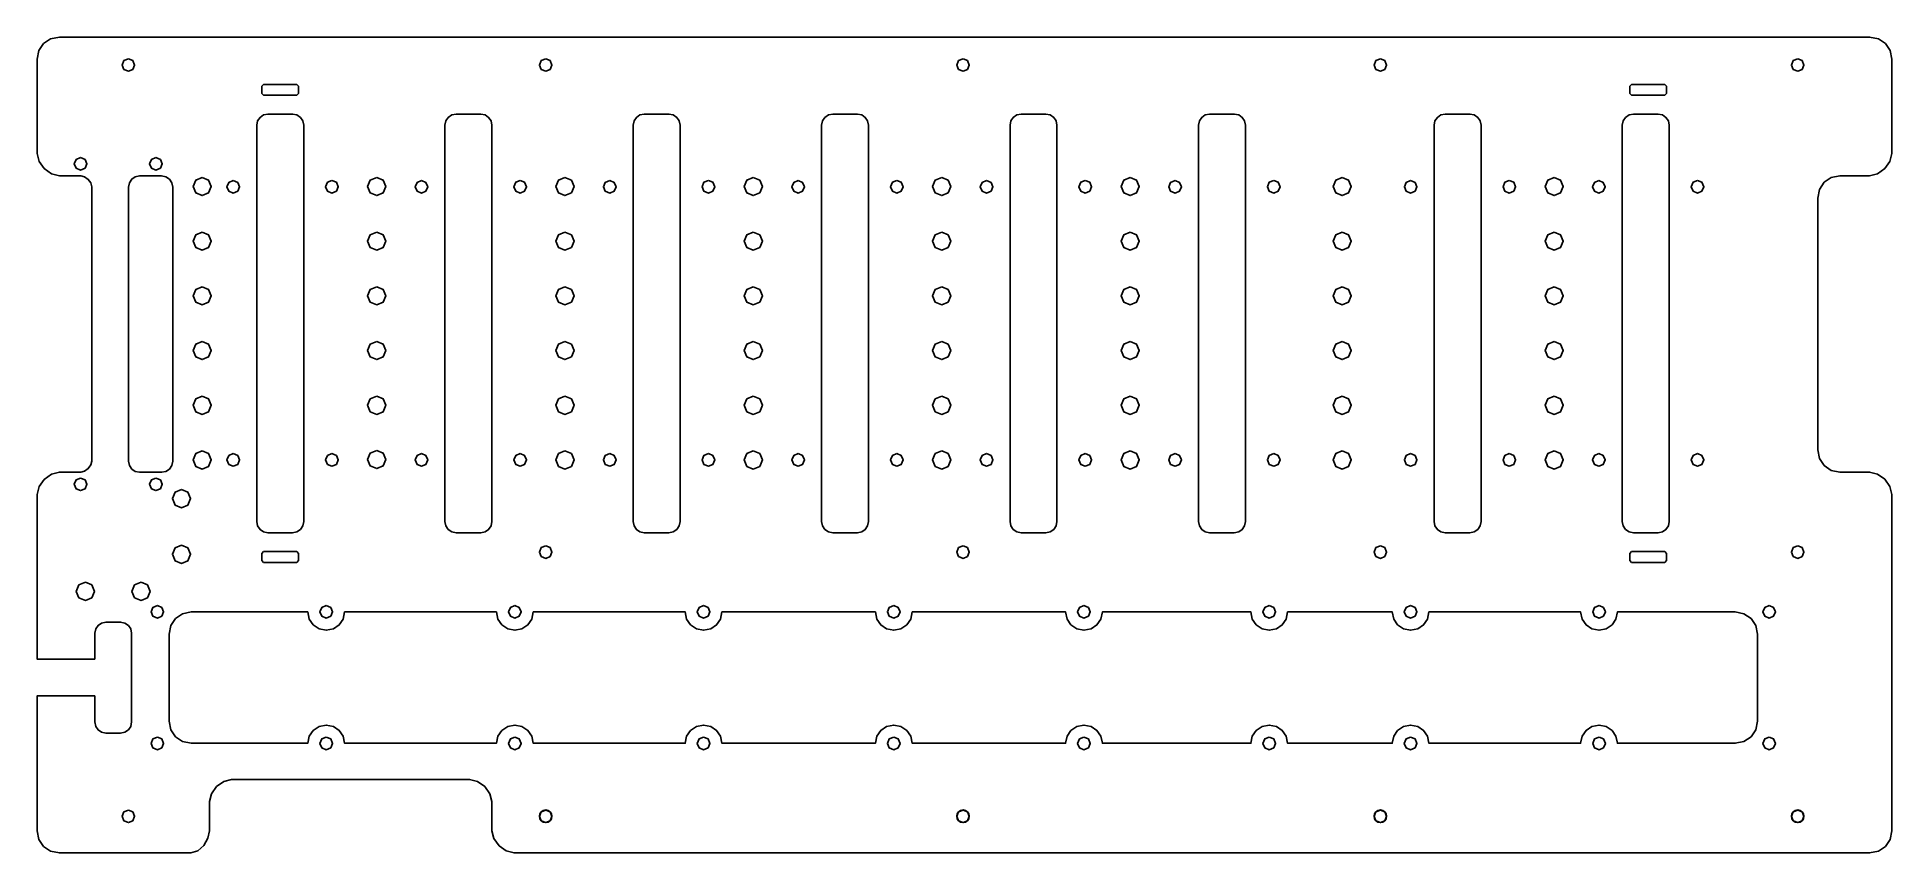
# Model space of a CAD drawing. Extents: x 0 to 500, y 15 to 235.
import ezdxf

# ---------------------------------------------------------------- set-up
doc = ezdxf.new("R2010")
doc.units = 0
doc.layers.add('LED_Mount', color=7, linetype='CONTINUOUS')

msp = doc.modelspace()

# ---------------------------------------------------------------- linework, layer by layer
at = {"layer": 'LED_Mount', "color": 1}
for points in [[(6.0325, 235.038194), (3.693122, 234.568566), (1.787389, 233.286083), (0.504906, 231.38035), (0.035278, 229.040972), (0.035278, 203.640972), (0.574604, 201.510686), (1.973248, 199.581721), (3.902214, 198.183076), (6.0325, 197.64375), (11.782778, 197.64375), (12.848266, 197.372824), (13.81271, 196.670662), (14.511841, 195.703186), (14.781389, 194.636319), (14.781389, 120.711736), (14.511548, 119.647126), (13.81193, 118.682584), (12.847388, 117.982966), (11.782778, 117.713125), (6.0325, 117.713125), (3.902231, 117.173793), (1.973264, 115.775139), (0.57461, 113.846171), (0.035278, 111.715903), (0.035278, 67.301181), (15.592778, 67.301181), (15.592778, 74.268542), (15.827592, 75.43823), (16.468833, 76.391097), (17.4217, 77.032338), (18.591389, 77.267153), (22.524861, 77.267153), (23.69455, 77.032338), (24.647417, 76.391097), (25.288658, 75.43823), (25.523472, 74.268542), (25.523472, 50.341389), (25.288658, 49.171699), (24.647417, 48.218833), (23.69455, 47.577592), (22.524861, 47.342778), (18.591389, 47.342778), (17.4217, 47.577592), (16.468833, 48.218833), (15.827592, 49.171699), (15.592778, 50.341389), (15.592778, 57.379306), (0.035278, 57.379306), (0.035278, 21.034375), (0.504906, 18.694997), (1.787389, 16.789264), (3.693122, 15.506781), (6.0325, 15.037153), (41.469028, 15.037153), (43.348726, 15.608106), (44.945652, 17.059456), (46.054422, 18.99896), (46.469653, 21.034375), (46.469653, 28.874861), (47.010363, 31.005129), (48.412049, 32.934095), (50.344048, 34.332749), (52.475694, 34.872083), (116.637153, 34.872083), (118.767465, 34.332765), (120.696433, 32.934133), (122.095066, 31.00517), (122.634375, 28.874861), (122.634375, 21.034375), (123.173686, 18.904043), (124.572305, 16.975083), (126.501265, 15.576463), (128.631597, 15.037153), (494.038805, 15.037153), (496.378201, 15.506781), (498.283932, 16.789264), (499.566405, 18.694997), (500.036028, 21.034375), (500.036028, 111.724722), (499.496777, 113.855147), (498.098258, 115.784097), (496.169318, 117.182665), (494.038805, 117.721944), (486.039583, 117.721944), (483.698819, 118.191625), (481.79005, 119.474193), (480.504534, 121.379943), (480.033528, 123.719167), (480.033528, 191.637708), (480.504534, 193.976932), (481.79005, 195.882682), (483.698819, 197.16525), (486.039583, 197.634931), (494.038805, 197.634931), (496.16937, 198.174237), (498.098417, 199.57285), (499.496964, 201.501809), (500.036028, 203.632153), (500.036028, 229.040972), (499.566445, 231.38035), (498.284038, 233.286083), (496.37832, 234.568566), (494.038805, 235.038194), (6.0325, 235.038194), (6.0325, 235.038194)], [(24.632708, 229.199722), (25.835866, 228.700709), (26.334861, 227.497569), (25.835866, 226.298839), (24.632708, 225.804236), (23.43396, 226.298839), (22.939375, 227.497569), (23.43396, 228.700709), (24.632708, 229.199722), (24.632708, 229.199722)], [(137.133542, 229.199722), (138.336699, 228.700709), (138.835694, 227.497569), (138.336699, 226.298839), (137.133542, 225.804236), (135.934793, 226.298839), (135.440208, 227.497569), (135.934793, 228.700709), (137.133542, 229.199722), (137.133542, 229.199722)], [(249.634375, 229.199722), (250.837532, 228.700709), (251.336528, 227.497569), (250.837532, 226.298839), (249.634375, 225.804236), (248.431217, 226.298839), (247.932222, 227.497569), (248.431217, 228.700709), (249.634375, 229.199722), (249.634375, 229.199722)], [(362.135194, 229.199722), (363.338385, 228.700709), (363.837361, 227.497569), (363.338385, 226.298839), (362.135194, 225.804236), (360.932113, 226.298839), (360.433056, 227.497569), (360.932049, 228.700709), (362.135194, 229.199722), (362.135194, 229.199722)], [(474.636028, 229.199722), (475.839218, 228.700709), (476.338194, 227.497569), (475.839208, 226.298839), (474.636028, 225.804236), (473.432935, 226.298839), (472.933889, 227.497569), (473.432882, 228.700709), (474.636028, 229.199722), (474.636028, 229.199722)], [(61.109931, 222.276458), (70.035208, 222.276458), (70.537917, 221.77375), (70.537917, 219.851111), (70.035208, 219.348403), (61.109931, 219.348403), (60.607222, 219.851111), (60.607222, 221.77375), (61.109931, 222.276458), (61.109931, 222.276458)], [(429.877361, 222.276458), (438.802639, 222.276458), (439.305361, 221.77375), (439.305361, 219.851111), (438.802639, 219.348403), (429.877361, 219.348403), (429.383472, 219.851111), (429.383472, 221.77375), (429.877361, 222.276458), (429.877361, 222.276458)], [(62.247639, 214.268403), (68.8975, 214.268403), (70.067188, 214.033589), (71.020055, 213.392348), (71.661297, 212.439481), (71.896111, 211.269792), (71.896111, 104.369306), (71.661297, 103.198238), (71.020055, 102.24234), (70.067188, 101.598067), (68.8975, 101.361875), (62.247639, 101.361875), (61.07795, 101.598067), (60.125084, 102.24234), (59.483842, 103.198238), (59.249028, 104.369306), (59.249028, 211.269792), (59.483842, 212.439481), (60.125084, 213.392348), (61.07795, 214.033589), (62.247639, 214.268403), (62.247639, 214.268403)], [(112.985903, 214.277222), (119.635764, 214.277222), (120.805454, 214.04103), (121.75832, 213.396757), (122.399561, 212.440859), (122.634375, 211.269792), (122.634375, 104.369306), (122.399561, 103.199617), (121.75832, 102.246751), (120.805454, 101.605509), (119.635764, 101.370694), (112.985903, 101.370694), (111.816213, 101.605509), (110.863347, 102.246751), (110.222106, 103.199617), (109.987292, 104.369306), (109.987292, 211.269792), (110.222106, 212.440859), (110.863347, 213.396757), (111.816213, 214.04103), (112.985903, 214.277222), (112.985903, 214.277222)], [(163.715347, 214.277222), (170.365208, 214.277222), (171.534898, 214.04103), (172.487764, 213.396757), (173.129005, 212.440859), (173.363819, 211.269792), (173.363819, 104.369306), (173.129005, 103.199617), (172.487764, 102.246751), (171.534898, 101.605509), (170.365208, 101.370694), (163.715347, 101.370694), (162.545658, 101.605509), (161.592791, 102.246751), (160.95155, 103.199617), (160.716736, 104.369306), (160.716736, 211.269792), (160.95155, 212.440859), (161.592791, 213.396757), (162.545658, 214.04103), (163.715347, 214.277222), (163.715347, 214.277222)], [(214.515347, 214.277222), (221.156389, 214.277222), (222.327457, 214.04103), (223.283355, 213.396757), (223.927627, 212.440859), (224.163819, 211.269792), (224.163819, 104.369306), (223.927627, 103.199617), (223.283355, 102.246751), (222.327457, 101.605509), (221.156389, 101.370694), (214.515347, 101.370694), (213.34428, 101.605509), (212.388382, 102.246751), (211.744109, 103.199617), (211.507917, 104.369306), (211.507917, 211.269792), (211.744109, 212.440859), (212.388382, 213.396757), (213.34428, 214.04103), (214.515347, 214.277222), (214.515347, 214.277222)], [(265.306528, 214.277222), (271.956389, 214.277222), (273.126079, 214.04103), (274.078945, 213.396757), (274.720186, 212.440859), (274.955, 211.269792), (274.955, 104.369306), (274.720186, 103.199617), (274.078945, 102.246751), (273.126079, 101.605509), (271.956389, 101.370694), (265.306528, 101.370694), (264.136838, 101.605509), (263.183972, 102.246751), (262.542731, 103.199617), (262.307917, 104.369306), (262.307917, 211.269792), (262.542731, 212.440859), (263.183972, 213.396757), (264.136838, 214.04103), (265.306528, 214.277222), (265.306528, 214.277222)], [(316.124167, 214.277222), (322.774028, 214.277222), (323.94372, 214.04103), (324.896586, 213.396757), (325.537826, 212.440859), (325.772639, 211.269792), (325.772639, 104.369306), (325.537826, 103.199617), (324.896586, 102.246751), (323.94372, 101.605509), (322.774028, 101.370694), (316.124167, 101.370694), (314.954475, 101.605509), (314.001609, 102.246751), (313.360369, 103.199617), (313.125556, 104.369306), (313.125556, 211.269792), (313.360369, 212.440859), (314.001609, 213.396757), (314.954475, 214.04103), (316.124167, 214.277222), (316.124167, 214.277222)], [(379.624167, 214.277222), (386.274028, 214.277222), (387.44372, 214.04103), (388.396586, 213.396757), (389.037826, 212.440859), (389.272639, 211.269792), (389.272639, 104.369306), (389.037826, 103.199617), (388.396586, 102.246751), (387.44372, 101.605509), (386.274028, 101.370694), (379.624167, 101.370694), (378.454475, 101.605509), (377.501609, 102.246751), (376.860369, 103.199617), (376.625556, 104.369306), (376.625556, 211.269792), (376.860369, 212.440859), (377.501609, 213.396757), (378.454475, 214.04103), (379.624167, 214.277222), (379.624167, 214.277222)], [(430.362416, 214.277222), (437.012306, 214.277222), (438.181295, 214.04103), (439.133985, 213.396757), (439.775488, 212.440859), (440.010917, 211.269792), (440.010917, 104.369306), (439.776056, 103.199617), (439.134737, 102.246751), (438.181855, 101.605509), (437.012306, 101.370694), (430.362416, 101.370694), (429.193427, 101.605509), (428.240737, 102.246751), (427.599234, 103.199617), (427.363805, 104.369306), (427.363805, 211.269792), (427.598666, 212.440859), (428.239985, 213.396757), (429.192867, 214.04103), (430.362416, 214.277222), (430.362416, 214.277222)], [(11.7475, 202.556181), (12.950658, 202.057167), (13.449653, 200.854028), (12.950658, 199.655297), (11.7475, 199.160694), (10.548752, 199.655297), (10.054167, 200.854028), (10.548752, 202.057167), (11.7475, 202.556181), (11.7475, 202.556181)], [(32.0675, 202.556181), (33.270657, 202.057167), (33.769653, 200.854028), (33.270657, 199.655297), (32.0675, 199.160694), (30.868751, 199.655297), (30.374167, 200.854028), (30.868751, 202.057167), (32.0675, 202.556181), (32.0675, 202.556181)], [(27.675417, 197.608472), (33.602083, 197.608472), (34.771773, 197.373658), (35.724639, 196.732417), (36.36588, 195.779551), (36.600694, 194.609861), (36.600694, 120.685278), (36.36588, 119.51421), (35.724639, 118.558312), (34.771773, 117.914039), (33.602083, 117.677847), (27.675417, 117.677847), (26.505727, 117.914039), (25.552861, 118.558312), (24.91162, 119.51421), (24.676806, 120.685278), (24.676806, 194.609861), (24.91162, 195.779551), (25.552861, 196.732417), (26.505727, 197.373658), (27.675417, 197.608472), (27.675417, 197.608472)], [(44.538194, 197.202778), (46.271509, 196.484287), (46.99, 194.750972), (46.271509, 193.017658), (44.538194, 192.299167), (42.80488, 193.017658), (42.086389, 194.750972), (42.80488, 196.484287), (44.538194, 197.202778), (44.538194, 197.202778)], [(52.925486, 196.356111), (54.128644, 195.857098), (54.627639, 194.653958), (54.128644, 193.450818), (52.925486, 192.951806), (51.722328, 193.450818), (51.223333, 194.653958), (51.722328, 195.857098), (52.925486, 196.356111), (52.925486, 196.356111)], [(79.524931, 196.382569), (80.728088, 195.883556), (81.227083, 194.680417), (80.728088, 193.477276), (79.524931, 192.978264), (78.321772, 193.477276), (77.822778, 194.680417), (78.321772, 195.883556), (79.524931, 196.382569), (79.524931, 196.382569)], [(91.59875, 197.202778), (93.327655, 196.484287), (94.041736, 194.750972), (93.327655, 193.017658), (91.59875, 192.299167), (89.865436, 193.017658), (89.146944, 194.750972), (89.865436, 196.484287), (91.59875, 197.202778), (91.59875, 197.202778)], [(103.66375, 196.356111), (104.866907, 195.861507), (105.365903, 194.662778), (104.866907, 193.459637), (103.66375, 192.960625), (102.460592, 193.459637), (101.961597, 194.662778), (102.460592, 195.861507), (103.66375, 196.356111), (103.66375, 196.356111)], [(130.263194, 196.382569), (131.466352, 195.887966), (131.965347, 194.689236), (131.466352, 193.486096), (130.263194, 192.987083), (129.060036, 193.486096), (128.561042, 194.689236), (129.060036, 195.887966), (130.263194, 196.382569), (130.263194, 196.382569)], [(142.328194, 197.202778), (144.061509, 196.484287), (144.78, 194.750972), (144.061509, 193.017658), (142.328194, 192.299167), (140.59488, 193.017658), (139.876389, 194.750972), (140.59488, 196.484287), (142.328194, 197.202778), (142.328194, 197.202778)], [(154.393194, 196.356111), (155.596352, 195.861507), (156.095347, 194.662778), (155.596352, 193.459637), (154.393194, 192.960625), (153.194446, 193.459637), (152.699861, 194.662778), (153.194446, 195.861507), (154.393194, 196.356111), (154.393194, 196.356111)], [(180.992639, 196.382569), (182.195796, 195.887966), (182.694792, 194.689236), (182.195796, 193.486096), (180.992639, 192.987083), (179.79389, 193.486096), (179.299306, 194.689236), (179.79389, 195.887966), (180.992639, 196.382569), (180.992639, 196.382569)], [(193.092917, 197.202778), (194.826231, 196.484287), (195.544722, 194.750972), (194.826231, 193.017658), (193.092917, 192.299167), (191.359602, 193.017658), (190.641111, 194.750972), (191.359602, 196.484287), (193.092917, 197.202778), (193.092917, 197.202778)], [(205.193194, 196.356111), (206.391942, 195.861507), (206.886528, 194.662778), (206.391942, 193.459637), (205.193194, 192.960625), (203.990036, 193.459637), (203.491042, 194.662778), (203.990036, 195.861507), (205.193194, 196.356111), (205.193194, 196.356111)], [(231.792639, 196.382569), (232.991387, 195.887966), (233.485972, 194.689236), (232.991387, 193.486096), (231.792639, 192.987083), (230.58948, 193.486096), (230.090486, 194.689236), (230.58948, 195.887966), (231.792639, 196.382569), (231.792639, 196.382569)], [(243.884097, 197.202778), (245.617412, 196.484287), (246.335903, 194.750972), (245.617412, 193.017658), (243.884097, 192.299167), (242.150783, 193.017658), (241.432292, 194.750972), (242.150783, 196.484287), (243.884097, 197.202778), (243.884097, 197.202778)], [(255.984375, 196.356111), (257.187532, 195.861507), (257.686528, 194.662778), (257.187532, 193.459637), (255.984375, 192.960625), (254.781217, 193.459637), (254.282222, 194.662778), (254.781217, 195.861507), (255.984375, 196.356111), (255.984375, 196.356111)], [(282.583805, 196.382569), (283.786996, 195.887966), (284.285972, 194.689236), (283.786986, 193.486096), (282.583805, 192.987083), (281.380696, 193.486096), (280.881667, 194.689236), (281.380696, 195.887966), (282.583805, 196.382569), (282.583805, 196.382569)], [(294.692917, 197.202778), (296.426227, 196.484287), (297.144722, 194.750972), (296.426227, 193.017658), (294.692917, 192.299167), (292.959607, 193.017658), (292.241111, 194.750972), (292.959607, 196.484287), (294.692917, 197.202778), (294.692917, 197.202778)], [(306.802028, 196.356111), (308.00511, 195.861507), (308.504167, 194.662778), (308.005173, 193.459637), (306.802028, 192.960625), (305.603254, 193.459637), (305.108695, 194.662778), (305.60318, 195.861507), (306.802028, 196.356111), (306.802028, 196.356111)], [(333.401472, 196.382569), (334.604554, 195.887966), (335.103611, 194.689236), (334.604618, 193.486096), (333.401472, 192.987083), (332.202677, 193.486096), (331.708139, 194.689236), (332.202624, 195.887966), (333.401472, 196.382569), (333.401472, 196.382569)], [(351.85175, 197.202778), (353.584983, 196.484287), (354.303528, 194.750972), (353.58512, 193.017658), (351.85175, 192.299167), (350.122758, 193.017658), (349.40875, 194.750972), (350.122811, 196.484287), (351.85175, 197.202778), (351.85175, 197.202778)], [(370.302028, 196.356111), (371.50511, 195.861507), (372.004167, 194.662778), (371.505173, 193.459637), (370.302028, 192.960625), (369.103254, 193.459637), (368.608695, 194.662778), (369.10318, 195.861507), (370.302028, 196.356111), (370.302028, 196.356111)], [(396.901472, 196.382569), (398.104565, 195.887966), (398.603611, 194.689236), (398.104618, 193.486096), (396.901472, 192.987083), (395.702667, 193.486096), (395.208139, 194.689236), (395.702614, 195.887966), (396.901472, 196.382569), (396.901472, 196.382569)], [(408.975278, 197.202778), (410.708588, 196.484287), (411.427083, 194.750972), (410.708588, 193.017658), (408.975278, 192.299167), (407.241968, 193.017658), (406.523472, 194.750972), (407.241968, 196.484287), (408.975278, 197.202778), (408.975278, 197.202778)], [(421.040278, 196.356111), (422.243433, 195.861507), (422.742416, 194.662778), (422.243433, 193.459637), (421.040278, 192.960625), (419.837122, 193.459637), (419.338139, 194.662778), (419.837122, 195.861507), (421.040278, 196.356111), (421.040278, 196.356111)], [(447.639722, 196.382569), (448.842899, 195.887966), (449.341861, 194.689236), (448.842878, 193.486096), (447.639722, 192.987083), (446.440969, 193.486096), (445.946389, 194.689236), (446.440969, 195.887966), (447.639722, 196.382569), (447.639722, 196.382569)], [(44.538194, 182.447847), (46.271509, 181.733766), (46.99, 180.004861), (46.271509, 178.271547), (44.538194, 177.553056), (42.80488, 178.271547), (42.086389, 180.004861), (42.80488, 181.733766), (44.538194, 182.447847), (44.538194, 182.447847)], [(91.59875, 182.447847), (93.327655, 181.733766), (94.041736, 180.004861), (93.327655, 178.271547), (91.59875, 177.553056), (89.865436, 178.271547), (89.146944, 180.004861), (89.865436, 181.733766), (91.59875, 182.447847), (91.59875, 182.447847)], [(142.328194, 182.447847), (144.061509, 181.733766), (144.78, 180.004861), (144.061509, 178.271547), (142.328194, 177.553056), (140.59488, 178.271547), (139.876389, 180.004861), (140.59488, 181.733766), (142.328194, 182.447847), (142.328194, 182.447847)], [(193.092917, 182.447847), (194.826231, 181.733766), (195.544722, 180.004861), (194.826231, 178.271547), (193.092917, 177.553056), (191.359602, 178.271547), (190.641111, 180.004861), (191.359602, 181.733766), (193.092917, 182.447847), (193.092917, 182.447847)], [(243.884097, 182.447847), (245.617412, 181.733766), (246.335903, 180.004861), (245.617412, 178.271547), (243.884097, 177.553056), (242.150783, 178.271547), (241.432292, 180.004861), (242.150783, 181.733766), (243.884097, 182.447847), (243.884097, 182.447847)], [(294.692917, 182.447847), (296.426227, 181.733766), (297.144722, 180.004861), (296.426227, 178.271547), (294.692917, 177.553056), (292.959607, 178.271547), (292.241111, 180.004861), (292.959607, 181.733766), (294.692917, 182.447847), (294.692917, 182.447847)], [(351.85175, 182.447847), (353.584983, 181.733766), (354.303528, 180.004861), (353.58512, 178.271547), (351.85175, 177.553056), (350.122758, 178.271547), (349.40875, 180.004861), (350.122811, 181.733766), (351.85175, 182.447847), (351.85175, 182.447847)], [(408.975278, 182.447847), (410.708588, 181.733766), (411.427083, 180.004861), (410.708588, 178.271547), (408.975278, 177.553056), (407.241968, 178.271547), (406.523472, 180.004861), (407.241968, 181.733766), (408.975278, 182.447847), (408.975278, 182.447847)], [(44.538194, 167.701736), (46.271509, 166.983245), (46.99, 165.249931), (46.271509, 163.516616), (44.538194, 162.798125), (42.80488, 163.516616), (42.086389, 165.249931), (42.80488, 166.983245), (44.538194, 167.701736), (44.538194, 167.701736)], [(91.59875, 167.701736), (93.327655, 166.983245), (94.041736, 165.249931), (93.327655, 163.516616), (91.59875, 162.798125), (89.865436, 163.516616), (89.146944, 165.249931), (89.865436, 166.983245), (91.59875, 167.701736), (91.59875, 167.701736)], [(142.328194, 167.701736), (144.061509, 166.983245), (144.78, 165.249931), (144.061509, 163.516616), (142.328194, 162.798125), (140.59488, 163.516616), (139.876389, 165.249931), (140.59488, 166.983245), (142.328194, 167.701736), (142.328194, 167.701736)], [(193.092917, 167.701736), (194.826231, 166.983245), (195.544722, 165.249931), (194.826231, 163.516616), (193.092917, 162.798125), (191.359602, 163.516616), (190.641111, 165.249931), (191.359602, 166.983245), (193.092917, 167.701736), (193.092917, 167.701736)], [(243.884097, 167.701736), (245.617412, 166.983245), (246.335903, 165.249931), (245.617412, 163.516616), (243.884097, 162.798125), (242.150783, 163.516616), (241.432292, 165.249931), (242.150783, 166.983245), (243.884097, 167.701736), (243.884097, 167.701736)], [(294.692917, 167.701736), (296.426227, 166.983245), (297.144722, 165.249931), (296.426227, 163.516616), (294.692917, 162.798125), (292.959607, 163.516616), (292.241111, 165.249931), (292.959607, 166.983245), (294.692917, 167.701736), (294.692917, 167.701736)], [(351.85175, 167.701736), (353.584983, 166.983245), (354.303528, 165.249931), (353.58512, 163.516616), (351.85175, 162.798125), (350.122758, 163.516616), (349.40875, 165.249931), (350.122811, 166.983245), (351.85175, 167.701736), (351.85175, 167.701736)], [(408.975278, 167.701736), (410.708588, 166.983245), (411.427083, 165.249931), (410.708588, 163.516616), (408.975278, 162.798125), (407.241968, 163.516616), (406.523472, 165.249931), (407.241968, 166.983245), (408.975278, 167.701736), (408.975278, 167.701736)], [(44.538194, 152.955625), (46.271509, 152.237134), (46.99, 150.503819), (46.271509, 148.770505), (44.538194, 148.052014), (42.80488, 148.770505), (42.086389, 150.503819), (42.80488, 152.237134), (44.538194, 152.955625), (44.538194, 152.955625)], [(91.59875, 152.955625), (93.327655, 152.237134), (94.041736, 150.503819), (93.327655, 148.770505), (91.59875, 148.052014), (89.865436, 148.770505), (89.146944, 150.503819), (89.865436, 152.237134), (91.59875, 152.955625), (91.59875, 152.955625)], [(142.328194, 152.955625), (144.061509, 152.237134), (144.78, 150.503819), (144.061509, 148.770505), (142.328194, 148.052014), (140.59488, 148.770505), (139.876389, 150.503819), (140.59488, 152.237134), (142.328194, 152.955625), (142.328194, 152.955625)], [(193.092917, 152.955625), (194.826231, 152.237134), (195.544722, 150.503819), (194.826231, 148.770505), (193.092917, 148.052014), (191.359602, 148.770505), (190.641111, 150.503819), (191.359602, 152.237134), (193.092917, 152.955625), (193.092917, 152.955625)], [(243.884097, 152.955625), (245.617412, 152.237134), (246.335903, 150.503819), (245.617412, 148.770505), (243.884097, 148.052014), (242.150783, 148.770505), (241.432292, 150.503819), (242.150783, 152.237134), (243.884097, 152.955625), (243.884097, 152.955625)], [(294.692917, 152.955625), (296.426227, 152.237134), (297.144722, 150.503819), (296.426227, 148.770505), (294.692917, 148.052014), (292.959607, 148.770505), (292.241111, 150.503819), (292.959607, 152.237134), (294.692917, 152.955625), (294.692917, 152.955625)], [(351.85175, 152.955625), (353.584983, 152.237134), (354.303528, 150.503819), (353.58512, 148.770505), (351.85175, 148.052014), (350.122758, 148.770505), (349.40875, 150.503819), (350.122811, 152.237134), (351.85175, 152.955625), (351.85175, 152.955625)], [(408.975278, 152.955625), (410.708588, 152.237134), (411.427083, 150.503819), (410.708588, 148.770505), (408.975278, 148.052014), (407.241968, 148.770505), (406.523472, 150.503819), (407.241968, 152.237134), (408.975278, 152.955625), (408.975278, 152.955625)], [(44.538194, 138.200694), (46.271509, 137.482203), (46.99, 135.748889), (46.271509, 134.015575), (44.538194, 133.297083), (42.80488, 134.015575), (42.086389, 135.748889), (42.80488, 137.482203), (44.538194, 138.200694), (44.538194, 138.200694)], [(91.59875, 138.200694), (93.327655, 137.482203), (94.041736, 135.748889), (93.327655, 134.015575), (91.59875, 133.297083), (89.865436, 134.015575), (89.146944, 135.748889), (89.865436, 137.482203), (91.59875, 138.200694), (91.59875, 138.200694)], [(142.328194, 138.200694), (144.061509, 137.482203), (144.78, 135.748889), (144.061509, 134.015575), (142.328194, 133.297083), (140.59488, 134.015575), (139.876389, 135.748889), (140.59488, 137.482203), (142.328194, 138.200694), (142.328194, 138.200694)], [(193.092917, 138.200694), (194.826231, 137.482203), (195.544722, 135.748889), (194.826231, 134.015575), (193.092917, 133.297083), (191.359602, 134.015575), (190.641111, 135.748889), (191.359602, 137.482203), (193.092917, 138.200694), (193.092917, 138.200694)], [(243.884097, 138.200694), (245.617412, 137.482203), (246.335903, 135.748889), (245.617412, 134.015575), (243.884097, 133.297083), (242.150783, 134.015575), (241.432292, 135.748889), (242.150783, 137.482203), (243.884097, 138.200694), (243.884097, 138.200694)], [(294.692917, 138.200694), (296.426227, 137.482203), (297.144722, 135.748889), (296.426227, 134.015575), (294.692917, 133.297083), (292.959607, 134.015575), (292.241111, 135.748889), (292.959607, 137.482203), (294.692917, 138.200694), (294.692917, 138.200694)], [(351.85175, 138.200694), (353.584983, 137.482203), (354.303528, 135.748889), (353.58512, 134.015575), (351.85175, 133.297083), (350.122758, 134.015575), (349.40875, 135.748889), (350.122811, 137.482203), (351.85175, 138.200694), (351.85175, 138.200694)], [(408.975278, 138.200694), (410.708588, 137.482203), (411.427083, 135.748889), (410.708588, 134.015575), (408.975278, 133.297083), (407.241968, 134.015575), (406.523472, 135.748889), (407.241968, 137.482203), (408.975278, 138.200694), (408.975278, 138.200694)], [(44.538194, 123.454583), (46.271509, 122.736092), (46.99, 121.002778), (46.271509, 119.269463), (44.538194, 118.550972), (42.80488, 119.269463), (42.086389, 121.002778), (42.80488, 122.736092), (44.538194, 123.454583), (44.538194, 123.454583)], [(52.925486, 122.704931), (54.128644, 122.205917), (54.627639, 121.002778), (54.128644, 119.799637), (52.925486, 119.300625), (51.722328, 119.799637), (51.223333, 121.002778), (51.722328, 122.205917), (52.925486, 122.704931), (52.925486, 122.704931)], [(79.524931, 122.704931), (80.728088, 122.205917), (81.227083, 121.002778), (80.728088, 119.799637), (79.524931, 119.300625), (78.321772, 119.799637), (77.822778, 121.002778), (78.321772, 122.205917), (79.524931, 122.704931), (79.524931, 122.704931)], [(91.59875, 123.551597), (93.327655, 122.837516), (94.041736, 121.108611), (93.327655, 119.375297), (91.59875, 118.656806), (89.865436, 119.375297), (89.146944, 121.108611), (89.865436, 122.837516), (91.59875, 123.551597), (91.59875, 123.551597)], [(103.66375, 122.704931), (104.866907, 122.210327), (105.365903, 121.011597), (104.866907, 119.808457), (103.66375, 119.309444), (102.460592, 119.808457), (101.961597, 121.011597), (102.460592, 122.210327), (103.66375, 122.704931), (103.66375, 122.704931)], [(130.263194, 122.704931), (131.466352, 122.210327), (131.965347, 121.011597), (131.466352, 119.808457), (130.263194, 119.309444), (129.060036, 119.808457), (128.561042, 121.011597), (129.060036, 122.210327), (130.263194, 122.704931), (130.263194, 122.704931)], [(142.328194, 123.454583), (144.061509, 122.736092), (144.78, 121.002778), (144.061509, 119.269463), (142.328194, 118.550972), (140.59488, 119.269463), (139.876389, 121.002778), (140.59488, 122.736092), (142.328194, 123.454583), (142.328194, 123.454583)], [(154.393194, 122.704931), (155.596352, 122.210327), (156.095347, 121.011597), (155.596352, 119.808457), (154.393194, 119.309444), (153.194446, 119.808457), (152.699861, 121.011597), (153.194446, 122.210327), (154.393194, 122.704931), (154.393194, 122.704931)], [(180.992639, 122.704931), (182.195796, 122.210327), (182.694792, 121.011597), (182.195796, 119.808457), (180.992639, 119.309444), (179.79389, 119.808457), (179.299306, 121.011597), (179.79389, 122.210327), (180.992639, 122.704931), (180.992639, 122.704931)], [(193.092917, 123.454583), (194.826231, 122.736092), (195.544722, 121.002778), (194.826231, 119.269463), (193.092917, 118.550972), (191.359602, 119.269463), (190.641111, 121.002778), (191.359602, 122.736092), (193.092917, 123.454583), (193.092917, 123.454583)], [(205.184375, 122.704931), (206.387532, 122.210327), (206.886528, 121.011597), (206.387532, 119.808457), (205.184375, 119.309444), (203.985626, 119.808457), (203.491042, 121.011597), (203.985626, 122.210327), (205.184375, 122.704931), (205.184375, 122.704931)], [(231.792639, 122.704931), (232.991387, 122.210327), (233.485972, 121.011597), (232.991387, 119.808457), (231.792639, 119.309444), (230.58948, 119.808457), (230.090486, 121.011597), (230.58948, 122.210327), (231.792639, 122.704931), (231.792639, 122.704931)], [(243.884097, 123.454583), (245.617412, 122.736092), (246.335903, 121.002778), (245.617412, 119.269463), (243.884097, 118.550972), (242.150783, 119.269463), (241.432292, 121.002778), (242.150783, 122.736092), (243.884097, 123.454583), (243.884097, 123.454583)], [(255.984375, 122.704931), (257.187532, 122.210327), (257.686528, 121.011597), (257.187532, 119.808457), (255.984375, 119.309444), (254.781217, 119.808457), (254.282222, 121.011597), (254.781217, 122.210327), (255.984375, 122.704931), (255.984375, 122.704931)], [(282.583805, 122.704931), (283.786996, 122.210327), (284.285972, 121.011597), (283.786986, 119.808457), (282.583805, 119.309444), (281.380696, 119.808457), (280.881667, 121.011597), (281.380696, 122.210327), (282.583805, 122.704931), (282.583805, 122.704931)], [(294.692917, 123.454583), (296.426227, 122.736092), (297.144722, 121.002778), (296.426227, 119.269463), (294.692917, 118.550972), (292.959607, 119.269463), (292.241111, 121.002778), (292.959607, 122.736092), (294.692917, 123.454583), (294.692917, 123.454583)], [(306.802028, 122.704931), (308.00511, 122.210327), (308.504167, 121.011597), (308.005173, 119.808457), (306.802028, 119.309444), (305.603233, 119.808457), (305.108695, 121.011597), (305.60318, 122.210327), (306.802028, 122.704931), (306.802028, 122.704931)], [(333.401472, 122.704931), (334.604554, 122.210327), (335.103611, 121.011597), (334.604618, 119.808457), (333.401472, 119.309444), (332.202677, 119.808457), (331.708139, 121.011597), (332.202624, 122.210327), (333.401472, 122.704931), (333.401472, 122.704931)], [(351.85175, 123.454583), (353.584983, 122.736092), (354.303528, 121.002778), (353.58512, 119.269463), (351.85175, 118.550972), (350.122758, 119.269463), (349.40875, 121.002778), (350.122811, 122.736092), (351.85175, 123.454583), (351.85175, 123.454583)], [(370.302028, 122.704931), (371.50511, 122.210327), (372.004167, 121.011597), (371.505173, 119.808457), (370.302028, 119.309444), (369.103233, 119.808457), (368.608695, 121.011597), (369.10318, 122.210327), (370.302028, 122.704931), (370.302028, 122.704931)], [(396.901472, 122.704931), (398.104565, 122.210327), (398.603611, 121.011597), (398.104618, 119.808457), (396.901472, 119.309444), (395.702667, 119.808457), (395.208139, 121.011597), (395.702614, 122.210327), (396.901472, 122.704931), (396.901472, 122.704931)], [(408.975278, 123.454583), (410.708588, 122.736092), (411.427083, 121.002778), (410.708588, 119.269463), (408.975278, 118.550972), (407.241968, 119.269463), (406.523472, 121.002778), (407.241968, 122.736092), (408.975278, 123.454583), (408.975278, 123.454583)], [(421.040278, 122.704931), (422.243455, 122.210327), (422.742416, 121.011597), (422.243433, 119.808457), (421.040278, 119.309444), (419.837122, 119.808457), (419.338139, 121.011597), (419.837122, 122.210327), (421.040278, 122.704931), (421.040278, 122.704931)], [(447.639722, 122.704931), (448.842899, 122.210327), (449.341861, 121.011597), (448.842878, 119.808457), (447.639722, 119.309444), (446.440969, 119.808457), (445.946389, 121.011597), (446.440969, 122.210327), (447.639722, 122.704931), (447.639722, 122.704931)], [(11.7475, 116.134444), (12.950658, 115.635431), (13.449653, 114.432292), (12.950658, 113.229151), (11.7475, 112.730139), (10.548752, 113.229151), (10.054167, 114.432292), (10.548752, 115.635431), (11.7475, 116.134444), (11.7475, 116.134444)], [(32.0675, 116.134444), (33.270657, 115.635431), (33.769653, 114.432292), (33.270657, 113.229151), (32.0675, 112.730139), (30.868751, 113.229151), (30.374167, 114.432292), (30.868751, 115.635431), (32.0675, 116.134444), (32.0675, 116.134444)], [(38.955486, 113.03), (40.684391, 112.311509), (41.398472, 110.578194), (40.684391, 108.84488), (38.955486, 108.126389), (37.222172, 108.84488), (36.503681, 110.578194), (37.222172, 112.311509), (38.955486, 113.03), (38.955486, 113.03)], [(38.955486, 98.028125), (40.684391, 97.309634), (41.398472, 95.576319), (40.684391, 93.843005), (38.955486, 93.124514), (37.222172, 93.843005), (36.503681, 95.576319), (37.222172, 97.309634), (38.955486, 98.028125), (38.955486, 98.028125)], [(61.109931, 96.299514), (70.035208, 96.299514), (70.537917, 95.796806), (70.537917, 93.874167), (70.035208, 93.371458), (61.109931, 93.371458), (60.607222, 93.874167), (60.607222, 95.796806), (61.109931, 96.299514), (61.109931, 96.299514)], [(137.133542, 97.878194), (138.336699, 97.379181), (138.835694, 96.176042), (138.336699, 94.972901), (137.133542, 94.473889), (135.934793, 94.972901), (135.440208, 96.176042), (135.934793, 97.379181), (137.133542, 97.878194), (137.133542, 97.878194)], [(249.634375, 97.878194), (250.837532, 97.379181), (251.336528, 96.176042), (250.837532, 94.972901), (249.634375, 94.473889), (248.431217, 94.972901), (247.932222, 96.176042), (248.431217, 97.379181), (249.634375, 97.878194), (249.634375, 97.878194)], [(362.135194, 97.878194), (363.338385, 97.379181), (363.837361, 96.176042), (363.338385, 94.972901), (362.135194, 94.473889), (360.932113, 94.972901), (360.433056, 96.176042), (360.932049, 97.379181), (362.135194, 97.878194), (362.135194, 97.878194)], [(429.877361, 96.299514), (438.802639, 96.299514), (439.305361, 95.796806), (439.305361, 93.874167), (438.802639, 93.371458), (429.877361, 93.371458), (429.383472, 93.874167), (429.383472, 95.796806), (429.877361, 96.299514), (429.877361, 96.299514)], [(474.636028, 97.878194), (475.839218, 97.379181), (476.338194, 96.176042), (475.839208, 94.972901), (474.636028, 94.473889), (473.432935, 94.972901), (472.933889, 96.176042), (473.432882, 97.379181), (474.636028, 97.878194), (474.636028, 97.878194)], [(13.061597, 88.026875), (14.790502, 87.308384), (15.504583, 85.575069), (14.790502, 83.841755), (13.061597, 83.123264), (11.328283, 83.841755), (10.609792, 85.575069), (11.328283, 87.308384), (13.061597, 88.026875), (13.061597, 88.026875)], [(28.054653, 88.026875), (29.787967, 87.308384), (30.506458, 85.575069), (29.787967, 83.841755), (28.054653, 83.123264), (26.325748, 83.841755), (25.611667, 85.575069), (26.325748, 87.308384), (28.054653, 88.026875), (28.054653, 88.026875)], [(32.455556, 81.75625), (33.654303, 81.257237), (34.148889, 80.054097), (33.654303, 78.855366), (32.455556, 78.360764), (31.252397, 78.855366), (30.753403, 80.054097), (31.252397, 81.257237), (32.455556, 81.75625), (32.455556, 81.75625)], [(41.5925, 80.018819), (73.016181, 80.018819), (73.415055, 78.100614), (74.478412, 76.53663), (76.049785, 75.483428), (77.972708, 75.097569), (79.89701, 75.483428), (81.471415, 76.53663), (82.537803, 78.100614), (82.938056, 80.018819), (123.860278, 80.018819), (124.26053, 78.100614), (125.326919, 76.53663), (126.901323, 75.483428), (128.825625, 75.097569), (130.749927, 75.483428), (132.324331, 76.53663), (133.39072, 78.100614), (133.790972, 80.018819), (174.739653, 80.018819), (175.138541, 78.100625), (176.201901, 76.536639), (177.773268, 75.483432), (179.696181, 75.097569), (181.620482, 75.483428), (183.194887, 76.53663), (184.261275, 78.100614), (184.661528, 80.018819), (226.007083, 80.018819), (226.405958, 78.100614), (227.469314, 76.53663), (229.040687, 75.483428), (230.963611, 75.097569), (232.887913, 75.483428), (234.462318, 76.53663), (235.528706, 78.100614), (235.928958, 80.018819), (277.274514, 80.018819), (277.674766, 78.100614), (278.741155, 76.53663), (280.315559, 75.483428), (282.239861, 75.097569), (284.162799, 75.483428), (285.734199, 76.53663), (286.797562, 78.100614), (287.196389, 80.018819), (327.227861, 80.018819), (327.626716, 78.100614), (328.690143, 76.53663), (330.261554, 75.483428), (332.184361, 75.097569), (334.108763, 75.483428), (335.68319, 76.53663), (336.749543, 78.100614), (337.149722, 80.018819), (365.327861, 80.018819), (365.726684, 78.100614), (366.790058, 76.53663), (368.361459, 75.483428), (370.284361, 75.097569), (372.208763, 75.483428), (373.78319, 76.53663), (374.849543, 78.100614), (375.249722, 80.018819), (416.127861, 80.018819), (416.526684, 78.100614), (417.590058, 76.53663), (419.161459, 75.483428), (421.084361, 75.097569), (423.008763, 75.483428), (424.58319, 76.53663), (425.649543, 78.100614), (426.049722, 80.018819), (457.808528, 80.018819), (460.149304, 79.549191), (462.058071, 78.266709), (463.34358, 76.360977), (463.814583, 74.021597), (463.814583, 50.597153), (463.34358, 48.256395), (462.058071, 46.347631), (460.149304, 45.062117), (457.808528, 44.591111), (426.049722, 44.591111), (425.649678, 46.510815), (424.583338, 48.077817), (423.00885, 49.133984), (421.084361, 49.521181), (419.161923, 49.133984), (417.590407, 48.077817), (416.526744, 46.510815), (416.127861, 44.591111), (375.249722, 44.591111), (374.849689, 46.510815), (373.78337, 48.077817), (372.208886, 49.133984), (370.284361, 49.521181), (368.361911, 49.133984), (366.790397, 48.077817), (365.72674, 46.510815), (365.327861, 44.591111), (337.149722, 44.591111), (336.749709, 46.510815), (335.683423, 48.077817), (334.108945, 49.133984), (332.184361, 49.521181), (330.261915, 49.133984), (328.690386, 48.077817), (327.62672, 46.510815), (327.227861, 44.591111), (287.196389, 44.591111), (286.797709, 46.510815), (285.734379, 48.077817), (284.162922, 49.133984), (282.239861, 49.521181), (280.315429, 49.133984), (278.740961, 48.077817), (277.674606, 46.510815), (277.274514, 44.591111), (235.928958, 44.591111), (235.528866, 46.510815), (234.462511, 48.077817), (232.888043, 49.133984), (230.963611, 49.521181), (229.040557, 49.133984), (227.469121, 48.077817), (226.405798, 46.510815), (226.007083, 44.591111), (184.661528, 44.591111), (184.261435, 46.510815), (183.195081, 48.077817), (181.620613, 49.133984), (179.696181, 49.521181), (177.773137, 49.13398), (176.201707, 48.077808), (175.138382, 46.510804), (174.739653, 44.591111), (133.790972, 44.591111), (133.39088, 46.510815), (132.324525, 48.077817), (130.750057, 49.133984), (128.825625, 49.521181), (126.901193, 49.133984), (125.326725, 48.077817), (124.26037, 46.510815), (123.860278, 44.591111), (82.938056, 44.591111), (82.537963, 46.510814), (81.471607, 48.077816), (79.897139, 49.133984), (77.972708, 49.521181), (76.049654, 49.133984), (74.478218, 48.077816), (73.414895, 46.510814), (73.016181, 44.591111), (41.5925, 44.591111), (39.253122, 45.062117), (37.347389, 46.347631), (36.064906, 48.256395), (35.595278, 50.597153), (35.595278, 74.021597), (36.064906, 76.360977), (37.347389, 78.266709), (39.253122, 79.549191), (41.5925, 80.018819), (41.5925, 80.018819)], [(77.972708, 81.75625), (79.175866, 81.257237), (79.674861, 80.054097), (79.175866, 78.855368), (77.972708, 78.360764), (76.773961, 78.855368), (76.279375, 80.054097), (76.773961, 81.257237), (77.972708, 81.75625), (77.972708, 81.75625)], [(128.825625, 81.75625), (130.028782, 81.257237), (130.527778, 80.054097), (130.028782, 78.855368), (128.825625, 78.360764), (127.622468, 78.855368), (127.123472, 80.054097), (127.622468, 81.257237), (128.825625, 81.75625), (128.825625, 81.75625)], [(179.696181, 81.75625), (180.899338, 81.257237), (181.398333, 80.054097), (180.899338, 78.855368), (179.696181, 78.360764), (178.493023, 78.855368), (177.994028, 80.054097), (178.493023, 81.257237), (179.696181, 81.75625), (179.696181, 81.75625)], [(230.963611, 81.75625), (232.166769, 81.257237), (232.665764, 80.054097), (232.166769, 78.855368), (230.963611, 78.360764), (229.764863, 78.855368), (229.270278, 80.054097), (229.764863, 81.257237), (230.963611, 81.75625), (230.963611, 81.75625)], [(282.239861, 81.75625), (283.438614, 81.257237), (283.933194, 80.054097), (283.438614, 78.855368), (282.239861, 78.360764), (281.036704, 78.855368), (280.537708, 80.054097), (281.036704, 81.257237), (282.239861, 81.75625), (282.239861, 81.75625)], [(332.184361, 81.75625), (333.387552, 81.257237), (333.886528, 80.054097), (333.387552, 78.855368), (332.184361, 78.360764), (330.985682, 78.855368), (330.491028, 80.054097), (330.985618, 81.257237), (332.184361, 81.75625), (332.184361, 81.75625)], [(370.284361, 81.75625), (371.487552, 81.257237), (371.986528, 80.054097), (371.487552, 78.855368), (370.284361, 78.360764), (369.085682, 78.855368), (368.591028, 80.054097), (369.085693, 81.257237), (370.284361, 81.75625), (370.284361, 81.75625)], [(421.084361, 81.75625), (422.287552, 81.257237), (422.786528, 80.054097), (422.287541, 78.855368), (421.084361, 78.360764), (419.885724, 78.855368), (419.391028, 80.054097), (419.885714, 81.257237), (421.084361, 81.75625), (421.084361, 81.75625)], [(466.954306, 81.75625), (468.153059, 81.257237), (468.647639, 80.054097), (468.153059, 78.855368), (466.954306, 78.360764), (465.751136, 78.855368), (465.252139, 80.054097), (465.751199, 81.257237), (466.954306, 81.75625), (466.954306, 81.75625)], [(32.455556, 46.257986), (33.654303, 45.758973), (34.148889, 44.555833), (33.654303, 43.352694), (32.455556, 42.853681), (31.252398, 43.352694), (30.753403, 44.555833), (31.252398, 45.758973), (32.455556, 46.257986), (32.455556, 46.257986)], [(77.972708, 46.257986), (79.175866, 45.758973), (79.674861, 44.555833), (79.175866, 43.352694), (77.972708, 42.853681), (76.773961, 43.352694), (76.279375, 44.555833), (76.773961, 45.758973), (77.972708, 46.257986), (77.972708, 46.257986)], [(128.825625, 46.257986), (130.028782, 45.758973), (130.527778, 44.555833), (130.028782, 43.352694), (128.825625, 42.853681), (127.622468, 43.352694), (127.123472, 44.555833), (127.622468, 45.758973), (128.825625, 46.257986), (128.825625, 46.257986)], [(179.696181, 46.257986), (180.899338, 45.758973), (181.398333, 44.555833), (180.899338, 43.352694), (179.696181, 42.853681), (178.493023, 43.352694), (177.994028, 44.555833), (178.493023, 45.758973), (179.696181, 46.257986), (179.696181, 46.257986)], [(230.963611, 46.257986), (232.166769, 45.758973), (232.665764, 44.555833), (232.166769, 43.352694), (230.963611, 42.853681), (229.764863, 43.352694), (229.270278, 44.555833), (229.764863, 45.758973), (230.963611, 46.257986), (230.963611, 46.257986)], [(282.239861, 46.257986), (283.438614, 45.758973), (283.933194, 44.555833), (283.438614, 43.352694), (282.239861, 42.853681), (281.036704, 43.352694), (280.537708, 44.555833), (281.036704, 45.758973), (282.239861, 46.257986), (282.239861, 46.257986)], [(332.184361, 46.257986), (333.387552, 45.758973), (333.886528, 44.555833), (333.387552, 43.352694), (332.184361, 42.853681), (330.985629, 43.352694), (330.491028, 44.555833), (330.985618, 45.758973), (332.184361, 46.257986), (332.184361, 46.257986)], [(370.284361, 46.257986), (371.487552, 45.758973), (371.986528, 44.555833), (371.487552, 43.352694), (370.284361, 42.853681), (369.085629, 43.352694), (368.591028, 44.555833), (369.085618, 45.758973), (370.284361, 46.257986), (370.284361, 46.257986)], [(421.084361, 46.257986), (422.287552, 45.758973), (422.786528, 44.555833), (422.287541, 43.352694), (421.084361, 42.853681), (419.885661, 43.352694), (419.391028, 44.555833), (419.885629, 45.758973), (421.084361, 46.257986), (421.084361, 46.257986)], [(466.954306, 46.257986), (468.153059, 45.758973), (468.647639, 44.555833), (468.153059, 43.352694), (466.954306, 42.853681), (465.751136, 43.352694), (465.252139, 44.555833), (465.751136, 45.758973), (466.954306, 46.257986), (466.954306, 46.257986)], [(24.632708, 26.608264), (25.835866, 26.11366), (26.334861, 24.914931), (25.835866, 23.71179), (24.632708, 23.212778), (23.43396, 23.71179), (22.939375, 24.914931), (23.43396, 26.11366), (24.632708, 26.608264), (24.632708, 26.608264)], [(137.133542, 26.608264), (138.336699, 26.11366), (138.835694, 24.914931), (138.336699, 23.71179), (137.133542, 23.212778), (135.934793, 23.71179), (135.440208, 24.914931), (135.934793, 26.11366), (137.133542, 26.608264), (137.133542, 26.608264)], [(249.634375, 26.608264), (250.837532, 26.11366), (251.336528, 24.914931), (250.837532, 23.71179), (249.634375, 23.212778), (248.431217, 23.71179), (247.932222, 24.914931), (248.431217, 26.11366), (249.634375, 26.608264), (249.634375, 26.608264)], [(362.135194, 26.608264), (363.338385, 26.11366), (363.837361, 24.914931), (363.338385, 23.71179), (362.135194, 23.212778), (360.93207, 23.71179), (360.433056, 24.914931), (360.932049, 26.11366), (362.135194, 26.608264), (362.135194, 26.608264)], [(474.636028, 26.608264), (475.839218, 26.11366), (476.338194, 24.914931), (475.839208, 23.71179), (474.636028, 23.212778), (473.432904, 23.71179), (472.933889, 24.914931), (473.432882, 26.11366), (474.636028, 26.608264), (474.636028, 26.608264)], [(138.836359, 24.911111), (138.836359, 24.911111)], [(251.336199, 24.911111), (251.336199, 24.911111)], [(363.836033, 24.911111), (363.836033, 24.911111)], [(476.335907, 24.911111), (476.335907, 24.911111)]]:
    msp.add_lwpolyline(points, dxfattribs=at)
for points in [[(135.436359, 24.911111), (135.436359, 25.849947), (136.197474, 26.611024), (137.136359, 26.611024)], [(137.136359, 26.611024), (138.075243, 26.611024), (138.836359, 25.849947), (138.836359, 24.911111)], [(247.936198, 24.911111), (247.936198, 25.849947), (248.697314, 26.611024), (249.636199, 26.611024)], [(249.636199, 26.611024), (250.575083, 26.611024), (251.336199, 25.849947), (251.336199, 24.911111)], [(360.436033, 24.911111), (360.436033, 25.849947), (361.197149, 26.611024), (362.136033, 26.611024)], [(362.136033, 26.611024), (363.074917, 26.611024), (363.836033, 25.849947), (363.836033, 24.911111)], [(472.935907, 24.911111), (472.935907, 25.849947), (473.697022, 26.611024), (474.635907, 26.611024)], [(474.635907, 26.611024), (475.574791, 26.611024), (476.335907, 25.849947), (476.335907, 24.911111)], [(137.136359, 23.211198), (136.197474, 23.211198), (135.436359, 23.972275), (135.436359, 24.911111)], [(138.836359, 24.911111), (138.836359, 23.972275), (138.075243, 23.211198), (137.136359, 23.211198)], [(249.636199, 23.211198), (248.697314, 23.211198), (247.936198, 23.972275), (247.936198, 24.911111)], [(251.336199, 24.911111), (251.336199, 23.972275), (250.575083, 23.211198), (249.636199, 23.211198)], [(362.136033, 23.211198), (361.197149, 23.211198), (360.436033, 23.972275), (360.436033, 24.911111)], [(363.836033, 24.911111), (363.836033, 23.972275), (363.074917, 23.211198), (362.136033, 23.211198)], [(474.635907, 23.211198), (473.697022, 23.211198), (472.935907, 23.972275), (472.935907, 24.911111)], [(476.335907, 24.911111), (476.335907, 23.972275), (475.574791, 23.211198), (474.635907, 23.211198)]]:
    msp.add_open_spline(points, degree=3, dxfattribs=at)

doc.saveas('drawing.dxf')
